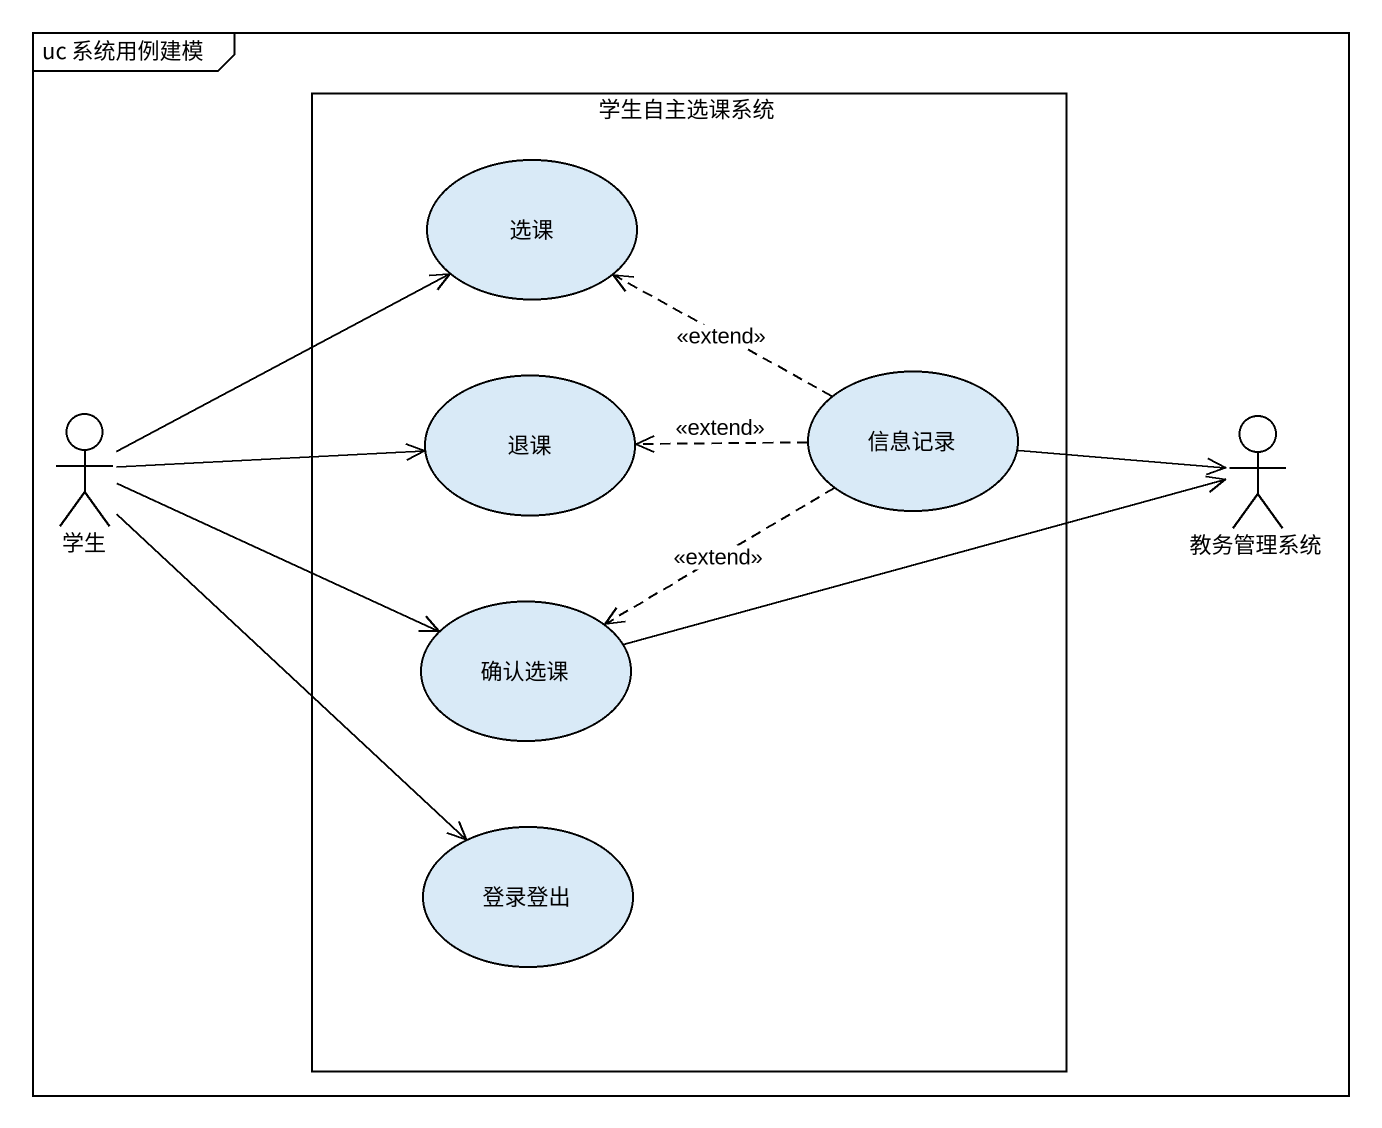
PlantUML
@startuml
mainframe uc 系统用例建模
rectangle 学生自主选课系统 {
  usecase 选课
  usecase 退课
  usecase 信息记录
  usecase 确认选课
  usecase 登录登出
}
actor 学生
actor 教务管理系统
学生 -up-> 选课
学生 -right-> 退课
学生 -right-> 确认选课
学生 --> 登录登出
信息记录 .left.> 选课 : <<extend>>
信息记录 .left.> 退课 : <<extend>>
信息记录 -right-> 教务管理系统
信息记录 .left.> 确认选课 : <<extend>>
确认选课 -right-> 教务管理系统
@enduml
